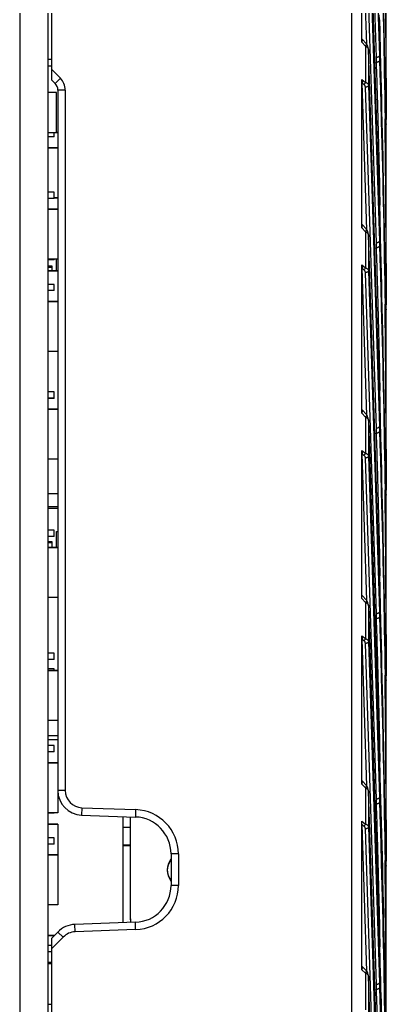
# Model space of a CAD drawing. Header units: millimetres. Extents: x 1409 to 26878, y 589 to 5187.
# Drawn here: x 2409.4 to 2439.2, y 1310.5 to 1390.7 of the extents above; entities that cross this region are included whole.
import ezdxf

# ---------------------------------------------------------------- set-up
doc = ezdxf.new("R2010")
doc.units = ezdxf.units.MM

msp = doc.modelspace()

# ---------------------------------------------------------------- linework, layer by layer
at = {"color": 7, "linetype": 'Continuous'}
for p, q in [((2409.4453, 1564.7998), (2409.4453, 1227.2998)), ((2411.7453, 1227.2998), (2411.7453, 1564.7998)), ((2439.2453, 1232.2555), (2439.2453, 1559.8441)), ((2436.4453, 1262.7555), (2436.4453, 1529.3441)), ((2437.5263, 1415.3103), (2438.4098, 1387.5756)), ((2437.7998, 1415.4703), (2438.6833, 1387.7355)), ((2438.6707, 1375.9646), (2437.7998, 1403.3032)), ((2438.6709, 1375.9742), (2437.8, 1403.3128)), ((2437.2703, 1388.8152), (2437.2703, 1400.8622)), ((2437.6548, 1388.6587), (2437.2746, 1400.5966)), ((2437.5263, 1400.2349), (2438.4098, 1372.5002)), ((2437.7998, 1400.3949), (2438.6833, 1372.6602)), ((2439.2453, 1385.8988), (2439.1804, 1397.5103)), ((2412.0453, 1385.7498), (2412.0453, 1395.4582)), ((2438.683, 1390.6534), (2438.6707, 1391.04)), ((2438.6835, 1390.6534), (2438.6709, 1391.0496)), ((2438.6833, 1390.6439), (2438.683, 1390.6534)), ((2438.6833, 1390.6439), (2438.6835, 1390.6534)), ((2438.6833, 1390.6439), (2438.6833, 1387.7355)), ((2437.5594, 1388.495), (2437.2703, 1388.8152)), ((2437.6267, 1388.6961), (2437.2814, 1389.0784)), ((2437.5594, 1388.495), (2437.5594, 1385.558)), ((2437.7998, 1388.2278), (2437.8, 1388.2374)), ((2438.6707, 1360.8892), (2437.7998, 1388.2278)), ((2437.7998, 1388.2278), (2437.7998, 1385.3195)), ((2438.6709, 1360.8988), (2437.8, 1388.2374)), ((2412.0453, 1387.4138), (2411.7453, 1387.4138)), ((2438.3147, 1387.1563), (2438.4222, 1387.1823)), ((2438.4098, 1387.5756), (2438.4222, 1387.1823)), ((2438.6833, 1387.7355), (2438.6957, 1387.3423)), ((2412.0453, 1386.8804), (2411.7453, 1386.8804)), ((2412.0453, 1386.5983), (2412.7499, 1385.8937)), ((2412.0453, 1385.7498), (2412.3257, 1385.4695)), ((2412.7499, 1385.8937), (2412.3257, 1385.4695)), ((2437.2703, 1385.7868), (2437.5594, 1385.558)), ((2437.2703, 1373.7398), (2437.2703, 1385.7868)), ((2437.2746, 1385.5212), (2437.4302, 1385.398)), ((2437.6548, 1373.5834), (2437.2746, 1385.5212)), ((2439.1374, 1385.8974), (2439.1364, 1385.9659)), ((2439.178, 1382.5937), (2439.1364, 1385.9659)), ((2439.1786, 1382.5937), (2439.1374, 1385.8974)), ((2439.2387, 1385.8988), (2439.2453, 1382.5946)), ((2439.2404, 1385.8988), (2439.2415, 1385.503)), ((2439.2415, 1385.503), (2439.2453, 1382.5946)), ((2439.2453, 1385.503), (2439.2453, 1385.8987)), ((2412.4453, 1384.7467), (2411.7453, 1384.7467)), ((2412.4453, 1381.4447), (2412.4453, 1384.7467)), ((2412.5453, 1384.9392), (2412.5453, 1326.1778)), ((2413.1453, 1384.9392), (2412.5453, 1384.9392)), ((2413.1453, 1384.9392), (2413.1453, 1327.9812)), ((2437.5263, 1385.1595), (2438.4098, 1357.4248)), ((2437.7998, 1385.3195), (2438.6833, 1357.5848)), ((2439.2453, 1370.8234), (2439.1804, 1382.4349)), ((2412.5453, 1381.4918), (2412.4453, 1381.4918)), ((2412.4453, 1381.4447), (2411.7453, 1381.4447)), ((2412.2453, 1381.1401), (2411.7453, 1381.1401)), ((2412.2453, 1381.1401), (2412.2453, 1381.4447)), ((2412.5453, 1381.4664), (2412.4453, 1381.4664)), ((2412.5453, 1380.2418), (2411.7453, 1380.2418)), ((2412.5453, 1380.2164), (2411.7453, 1380.2164)), ((2412.2453, 1376.6389), (2411.7453, 1376.6389)), ((2412.2453, 1376.1309), (2411.7453, 1376.1309)), ((2412.2453, 1376.1309), (2412.2453, 1376.6389)), ((2412.5453, 1376.1778), (2412.2453, 1376.1778)), ((2412.5453, 1376.1562), (2412.2453, 1376.1562)), ((2438.6707, 1375.9646), (2438.6709, 1375.9742)), ((2438.683, 1375.578), (2438.6707, 1375.9646)), ((2438.6835, 1375.5781), (2438.6709, 1375.9742)), ((2438.7184, 1375.9753), (2438.7268, 1375.5789)), ((2412.5453, 1375.2418), (2411.7453, 1375.2418)), ((2412.5453, 1375.2164), (2411.7453, 1375.2164)), ((2438.6833, 1375.5685), (2438.683, 1375.578)), ((2438.6833, 1375.5685), (2438.683, 1375.578)), ((2438.6833, 1375.5685), (2438.6835, 1375.5781)), ((2438.6833, 1375.5685), (2438.6833, 1372.6602)), ((2437.5594, 1373.4196), (2437.2703, 1373.7398)), ((2437.6267, 1373.6207), (2437.2814, 1374.003)), ((2437.5594, 1373.4196), (2437.5594, 1370.4826)), ((2437.7998, 1373.1525), (2437.8, 1373.162)), ((2438.6707, 1345.8139), (2437.7998, 1373.1525)), ((2437.7998, 1373.1525), (2437.7998, 1370.2441)), ((2438.6709, 1345.8234), (2437.8, 1373.162)), ((2438.3147, 1372.0809), (2438.4222, 1372.107)), ((2438.4098, 1372.5002), (2438.4222, 1372.107)), ((2438.6833, 1372.6602), (2438.6957, 1372.2669)), ((2412.5453, 1371.1778), (2411.7453, 1371.1778)), ((2412.2453, 1371.1309), (2411.7453, 1371.1309)), ((2412.2453, 1371.1309), (2412.2453, 1371.1778)), ((2412.4453, 1370.2418), (2412.4453, 1371.1778)), ((2411.7453, 1370.6386), (2412.0453, 1370.6386)), ((2411.7453, 1370.5386), (2412.0453, 1370.5386)), ((2412.0453, 1370.6386), (2412.0453, 1370.2418)), ((2437.2703, 1370.7114), (2437.5594, 1370.4826)), ((2437.2703, 1358.6644), (2437.2703, 1370.7114)), ((2437.2746, 1370.4458), (2437.4302, 1370.3226)), ((2437.6547, 1358.5105), (2437.2746, 1370.4458)), ((2439.1374, 1370.822), (2439.1364, 1370.8905)), ((2439.178, 1367.5183), (2439.1364, 1370.8905)), ((2439.1786, 1367.5183), (2439.1374, 1370.822)), ((2439.2387, 1370.8234), (2439.2453, 1367.5192)), ((2439.2404, 1370.8234), (2439.2415, 1370.4276)), ((2439.2415, 1370.4276), (2439.2453, 1367.5192)), ((2439.2453, 1370.4276), (2439.2453, 1370.8233)), ((2412.5453, 1370.2418), (2411.7453, 1370.2418)), ((2412.5453, 1370.2164), (2411.7453, 1370.2164)), ((2437.5263, 1370.0841), (2438.4098, 1342.3494)), ((2437.7998, 1370.2441), (2438.6833, 1342.5094)), ((2412.2453, 1369.1389), (2411.7453, 1369.1389)), ((2412.2453, 1368.6309), (2412.2453, 1369.1389)), ((2412.2453, 1368.6309), (2411.7453, 1368.6309)), ((2412.5453, 1367.7418), (2411.7453, 1367.7418)), ((2412.5453, 1367.7164), (2411.7453, 1367.7164)), ((2439.2453, 1355.748), (2439.1804, 1367.3595)), ((2412.5453, 1363.6778), (2411.7453, 1363.6778)), ((2438.6707, 1360.8892), (2438.6709, 1360.8988)), ((2438.683, 1360.5026), (2438.6707, 1360.8892)), ((2438.6835, 1360.5027), (2438.6709, 1360.8988)), ((2438.7184, 1360.8999), (2438.7268, 1360.5035)), ((2412.2453, 1360.3889), (2411.7453, 1360.3889)), ((2412.2453, 1359.8809), (2411.7453, 1359.8809)), ((2412.2453, 1359.8549), (2411.7453, 1359.8549)), ((2412.2453, 1359.8809), (2412.2453, 1360.3889)), ((2412.2453, 1359.8549), (2412.2453, 1359.8807)), ((2438.6833, 1360.4931), (2438.683, 1360.5026)), ((2438.6833, 1360.4931), (2438.683, 1360.5026)), ((2438.6833, 1360.4931), (2438.6835, 1360.5027)), ((2438.6833, 1360.4931), (2438.6833, 1357.5848)), ((2412.5453, 1358.9918), (2411.7453, 1358.9918)), ((2412.5453, 1358.9664), (2411.7453, 1358.9664)), ((2437.2703, 1358.6644), (2437.5594, 1358.3442)), ((2437.2814, 1358.9276), (2437.6267, 1358.5453)), ((2437.5594, 1358.3442), (2437.5594, 1355.4072)), ((2437.8, 1358.0866), (2437.7998, 1358.0771)), ((2437.7998, 1358.0771), (2438.6707, 1330.7385)), ((2437.7998, 1358.0771), (2437.7998, 1355.1687)), ((2437.8, 1358.0866), (2438.6709, 1330.748)), ((2438.6833, 1357.5848), (2438.6957, 1357.1915)), ((2438.3147, 1357.0055), (2438.4222, 1357.0316)), ((2438.4098, 1357.4248), (2438.4222, 1357.0316)), ((2437.2703, 1355.636), (2437.5594, 1355.4072)), ((2437.2703, 1343.589), (2437.2703, 1355.636)), ((2437.2746, 1355.3704), (2437.4302, 1355.2472)), ((2437.6547, 1343.4351), (2437.2746, 1355.3704)), ((2437.7998, 1355.1687), (2438.6833, 1327.434)), ((2439.1374, 1355.7467), (2439.1364, 1355.8151)), ((2439.178, 1352.443), (2439.1364, 1355.8151)), ((2439.1786, 1352.443), (2439.1374, 1355.7467)), ((2439.2387, 1355.748), (2439.2453, 1352.4438)), ((2439.2404, 1355.748), (2439.2415, 1355.3522)), ((2439.2415, 1355.3522), (2439.2453, 1352.4438)), ((2439.2453, 1355.3522), (2439.2453, 1355.7479)), ((2412.5453, 1354.9278), (2411.7453, 1354.9278)), ((2437.5263, 1355.0087), (2438.4098, 1327.274)), ((2412.5453, 1352.1176), (2411.7453, 1352.1176)), ((2439.2453, 1340.6726), (2439.1804, 1352.2841)), ((2412.5453, 1351.0376), (2411.7453, 1351.0376)), ((2411.7453, 1350.9376), (2412.5453, 1350.9376)), ((2412.2453, 1349.1389), (2411.7453, 1349.1389)), ((2412.2453, 1348.6309), (2411.7453, 1348.6309)), ((2412.2453, 1348.6309), (2412.2453, 1349.1389)), ((2412.4453, 1349.0376), (2412.5453, 1349.0376)), ((2412.4453, 1347.7418), (2412.4453, 1349.0376)), ((2411.7453, 1348.2376), (2412.0453, 1348.2376)), ((2411.7453, 1348.1376), (2412.0453, 1348.1376)), ((2412.0453, 1348.2376), (2412.0453, 1347.7418)), ((2412.5453, 1347.7418), (2411.7453, 1347.7418)), ((2412.5453, 1347.7164), (2411.7453, 1347.7164)), ((2438.6707, 1345.8139), (2438.6709, 1345.8234)), ((2438.683, 1345.4273), (2438.6707, 1345.8139)), ((2438.6835, 1345.4273), (2438.6709, 1345.8234)), ((2438.6833, 1345.4177), (2438.683, 1345.4273)), ((2438.6833, 1345.4177), (2438.683, 1345.4273)), ((2438.6833, 1345.4177), (2438.6835, 1345.4273)), ((2438.7184, 1345.8245), (2438.7268, 1345.4281)), ((2438.6833, 1345.4177), (2438.6833, 1342.5094)), ((2437.2814, 1343.8523), (2437.6267, 1343.4699)), ((2412.5453, 1343.6778), (2411.7453, 1343.6778)), ((2437.2703, 1343.589), (2437.5594, 1343.2689)), ((2437.5594, 1343.2689), (2437.5594, 1340.3318)), ((2437.8, 1343.0112), (2437.7998, 1343.0017)), ((2437.7998, 1343.0017), (2438.6707, 1315.6631)), ((2437.7998, 1343.0017), (2437.7998, 1340.0933)), ((2437.8, 1343.0112), (2438.6709, 1315.6726)), ((2438.4098, 1342.3494), (2438.4222, 1341.9562)), ((2438.6833, 1342.5094), (2438.6957, 1342.1162)), ((2438.3147, 1341.9301), (2438.4222, 1341.9562)), ((2439.1374, 1340.6713), (2439.1364, 1340.7397)), ((2439.178, 1337.3676), (2439.1364, 1340.7397)), ((2439.1786, 1337.3676), (2439.1374, 1340.6713)), ((2439.2387, 1340.6726), (2439.2453, 1337.3684)), ((2439.2404, 1340.6726), (2439.2415, 1340.2768)), ((2439.2453, 1340.2768), (2439.2453, 1340.6725)), ((2437.2703, 1340.5606), (2437.5594, 1340.3318)), ((2437.2703, 1328.5136), (2437.2703, 1340.5606)), ((2437.2746, 1340.295), (2437.4302, 1340.1718)), ((2437.6548, 1328.3572), (2437.2746, 1340.295)), ((2437.5263, 1339.9333), (2438.4098, 1312.1986)), ((2437.7998, 1340.0933), (2438.6833, 1312.3586)), ((2439.2415, 1340.2768), (2439.2453, 1337.3684)), ((2412.2453, 1339.1389), (2411.7453, 1339.1389)), ((2412.2453, 1338.6309), (2412.2453, 1339.1389)), ((2412.2453, 1338.6309), (2411.7453, 1338.6309)), ((2412.2453, 1337.8889), (2411.7453, 1337.8889)), ((2412.5453, 1337.7418), (2411.7453, 1337.7418)), ((2412.5453, 1337.7164), (2411.7453, 1337.7164)), ((2412.2453, 1337.7418), (2412.2453, 1337.8889)), ((2439.2453, 1325.5972), (2439.1804, 1337.2087)), ((2412.5453, 1333.6778), (2411.7453, 1333.6778)), ((2412.5453, 1332.4278), (2411.7453, 1332.4278)), ((2412.5453, 1332.1176), (2411.7453, 1332.1176)), ((2412.2453, 1331.6389), (2411.7453, 1331.6389)), ((2412.2453, 1331.1309), (2411.7453, 1331.1309)), ((2412.2453, 1331.1309), (2412.2453, 1331.6389)), ((2412.5453, 1330.2418), (2411.7453, 1330.2418)), ((2412.5453, 1330.2164), (2411.7453, 1330.2164)), ((2438.6709, 1330.748), (2438.6707, 1330.7385)), ((2438.6707, 1330.7385), (2438.683, 1330.3519)), ((2438.6835, 1330.3519), (2438.6709, 1330.748)), ((2438.683, 1330.3519), (2438.6833, 1330.3423)), ((2438.683, 1330.3519), (2438.6833, 1330.3423)), ((2438.6835, 1330.3519), (2438.6833, 1330.3423)), ((2438.6833, 1330.3423), (2438.6833, 1327.434)), ((2438.7184, 1330.7491), (2438.7268, 1330.3527)), ((2437.6267, 1328.3945), (2437.2814, 1328.7769)), ((2413.1453, 1327.9812), (2412.5453, 1327.9812)), ((2437.5594, 1328.1935), (2437.2703, 1328.5136)), ((2437.5594, 1328.1935), (2437.5594, 1325.2564)), ((2437.7998, 1327.9263), (2437.8, 1327.9358)), ((2438.6707, 1300.5877), (2437.7998, 1327.9263)), ((2437.7998, 1327.9263), (2437.7998, 1325.0179)), ((2438.6709, 1300.5972), (2437.8, 1327.9359)), ((2438.4098, 1327.274), (2438.4222, 1326.8808)), ((2438.6833, 1327.434), (2438.6957, 1327.0408)), ((2414.4965, 1326.582), (2414.4755, 1325.9824)), ((2414.4965, 1326.582), (2418.871, 1326.4293)), ((2418.871, 1326.4293), (2418.85, 1325.8296)), ((2438.3147, 1326.8547), (2438.4222, 1326.8808)), ((2412.5453, 1326.1778), (2411.7453, 1326.1778)), ((2412.2453, 1326.1309), (2411.7453, 1326.1309)), ((2412.2453, 1326.1309), (2412.2453, 1326.1778)), ((2414.4755, 1325.9824), (2418.85, 1325.8296)), ((2417.8453, 1317.2349), (2417.8453, 1325.8647)), ((2418.4453, 1317.4818), (2418.4453, 1325.8438)), ((2437.2703, 1325.4853), (2437.5594, 1325.2564)), ((2437.2703, 1313.411), (2437.2703, 1325.4853)), ((2439.1374, 1325.5959), (2439.1364, 1325.6644)), ((2439.178, 1322.2922), (2439.1364, 1325.6644)), ((2439.1786, 1322.2922), (2439.1374, 1325.5959)), ((2439.2387, 1325.5972), (2439.2453, 1322.293)), ((2439.2404, 1325.5972), (2439.2415, 1325.2014)), ((2439.2453, 1325.2015), (2439.2453, 1325.5971)), ((2412.5453, 1325.2418), (2411.7453, 1325.2418)), ((2412.5453, 1325.2164), (2411.7453, 1325.2164)), ((2412.5453, 1325.2418), (2412.5453, 1318.6778)), ((2418.4453, 1324.9818), (2417.8453, 1324.9818)), ((2437.2746, 1325.2196), (2437.4302, 1325.0964)), ((2437.654, 1313.3066), (2437.2746, 1325.2196)), ((2437.5263, 1324.8579), (2438.4098, 1297.1232)), ((2437.7998, 1325.0179), (2438.6833, 1297.2832)), ((2439.2415, 1325.2014), (2439.2453, 1322.293)), ((2412.2453, 1324.1389), (2411.7453, 1324.1389)), ((2412.2453, 1323.6309), (2412.2453, 1324.1389)), ((2412.2453, 1323.6309), (2411.7453, 1323.6309)), ((2418.4453, 1323.5498), (2417.8453, 1323.5498)), ((2418.4453, 1323.4818), (2417.8453, 1323.4818)), ((2412.5453, 1322.7418), (2411.7453, 1322.7418)), ((2412.5453, 1322.7164), (2411.7453, 1322.7164)), ((2422.3453, 1322.8315), (2421.7453, 1322.8315)), ((2421.7453, 1322.8315), (2421.7453, 1320.2682)), ((2422.3453, 1322.8315), (2422.3453, 1320.2682)), ((2439.2453, 1310.5218), (2439.1804, 1322.1333)), ((2422.3453, 1320.2682), (2421.7453, 1320.2682)), ((2412.5453, 1318.6778), (2411.7453, 1318.6778)), ((2418.85, 1317.27), (2413.9274, 1317.0981)), ((2413.9484, 1316.4984), (2413.9274, 1317.0981)), ((2418.871, 1316.6703), (2413.9484, 1316.4984)), ((2418.871, 1316.6703), (2418.85, 1317.27)), ((2412.2453, 1316.1932), (2411.7453, 1316.1932)), ((2412.2522, 1316.1816), (2411.7453, 1316.1816)), ((2412.2268, 1316.1562), (2411.7453, 1316.1562)), ((2412.0453, 1315.9748), (2412.5453, 1316.4748)), ((2412.0453, 1315.1263), (2412.9758, 1316.0568)), ((2412.0453, 1307.3748), (2412.0453, 1315.9748)), ((2412.2453, 1316.1816), (2412.2453, 1316.1932)), ((2412.5453, 1316.4748), (2412.9758, 1316.0568)), ((2412.0453, 1315.3889), (2411.7453, 1315.3889)), ((2438.6709, 1315.6726), (2438.6707, 1315.6631)), ((2438.6707, 1315.6631), (2438.683, 1315.2765)), ((2438.6835, 1315.2765), (2438.6709, 1315.6726)), ((2438.683, 1315.2765), (2438.6833, 1315.267)), ((2438.683, 1315.2765), (2438.6833, 1315.267)), ((2438.6835, 1315.2765), (2438.6833, 1315.267)), ((2438.6833, 1315.267), (2438.6876, 1315.1294)), ((2438.6833, 1315.267), (2438.6874, 1315.1294)), ((2438.6833, 1315.267), (2438.6833, 1312.3586)), ((2438.7184, 1315.6737), (2438.7268, 1315.2773)), ((2412.0453, 1314.8809), (2411.7453, 1314.8809)), ((2412.0453, 1313.9918), (2411.7453, 1313.9918)), ((2412.0453, 1313.9664), (2411.7453, 1313.9664)), ((2412.0453, 1313.8808), (2411.7453, 1313.8808)), ((2437.5594, 1313.1364), (2437.2703, 1313.411)), ((2437.6107, 1313.3538), (2437.2819, 1313.6662)), ((2437.5594, 1313.1364), (2437.5594, 1310.1585)), ((2437.7998, 1312.8835), (2437.8, 1312.893)), ((2438.6833, 1285.1487), (2437.7998, 1312.8835)), ((2437.7998, 1312.8835), (2437.7998, 1309.9056)), ((2438.6835, 1285.1583), (2437.8, 1312.893)), ((2438.3147, 1311.7793), (2438.4222, 1311.8054)), ((2438.4098, 1312.1986), (2438.4222, 1311.8054)), ((2438.6833, 1312.3586), (2438.6957, 1311.9654)), ((2412.0453, 1310.5788), (2411.7453, 1310.5788))]:
    msp.add_line(p, q, dxfattribs=at)
for points in [[(2439.1804, 1382.4349), (2438.9923, 1394.1237), (2438.6835, 1405.7288)], [(2439.1804, 1367.3595), (2438.9923, 1379.0483), (2438.6835, 1390.6534)], [(2437.8, 1388.2374), (2437.7977, 1388.2781), (2437.7778, 1388.4007), (2437.7413, 1388.5123), (2437.6895, 1388.6128), (2437.6267, 1388.6961)], [(2439.1804, 1352.2841), (2438.9923, 1363.9729), (2438.6835, 1375.5781)], [(2437.8, 1373.162), (2437.7977, 1373.2027), (2437.7778, 1373.3253), (2437.7413, 1373.4369), (2437.6895, 1373.5374), (2437.6267, 1373.6207)], [(2439.1804, 1337.2087), (2438.9923, 1348.8975), (2438.6835, 1360.5027)], [(2437.8, 1358.0866), (2437.7985, 1358.1166), (2437.7838, 1358.2232), (2437.7566, 1358.3215), (2437.7179, 1358.412), (2437.6677, 1358.4944), (2437.6267, 1358.5453)], [(2439.1804, 1322.1333), (2438.9923, 1333.8221), (2438.6835, 1345.4273)], [(2437.8, 1343.0112), (2437.7985, 1343.0412), (2437.7838, 1343.1478), (2437.7566, 1343.2461), (2437.7179, 1343.3366), (2437.6677, 1343.419), (2437.6267, 1343.4699)], [(2439.1803, 1307.0649), (2438.9921, 1318.7536), (2438.6835, 1330.3519)], [(2437.8, 1327.9359), (2437.7977, 1327.9766), (2437.7778, 1328.0991), (2437.7413, 1328.2107), (2437.6895, 1328.3112), (2437.6267, 1328.3945)], [(2439.1755, 1292.427), (2438.9874, 1303.8969), (2438.6835, 1315.2765)], [(2437.8, 1312.893), (2437.7987, 1312.9202), (2437.7838, 1313.0288), (2437.7551, 1313.1287), (2437.7134, 1313.2198), (2437.6588, 1313.3014), (2437.6106, 1313.3539)]]:
    msp.add_lwpolyline(points, dxfattribs=at)
for centre, radius, start, end in [((1330.6927, 1382.5949), 1108.5526, 0.170759, 0.5503144), ((1330.6332, 1385.5031), 1108.6122, 0.0204456, 0.3999876), ((1330.3867, 1367.369), 1108.5848, 0.9322089, 1.2035569), ((2411.7953, 1384.9392), 1.35, 0, 45), ((2411.7953, 1384.9392), 0.75, 0, 45), ((1330.9189, 1367.5217), 1108.3265, 0.550317, 0.7791604), ((1330.7932, 1370.4288), 1108.4522, 0.3999887, 0.6288184), ((1330.6927, 1367.5195), 1108.5526, 0.170759, 0.5503144), ((1330.6332, 1370.4277), 1108.6122, 0.0204456, 0.3999876), ((1330.3867, 1352.2936), 1108.5848, 0.9322089, 1.2035569), ((1330.9189, 1352.4463), 1108.3265, 0.550317, 0.7791604), ((1330.7932, 1355.3534), 1108.4522, 0.3999887, 0.6288184), ((1330.6927, 1352.4442), 1108.5526, 0.170759, 0.5503144), ((1330.6332, 1355.3523), 1108.6122, 0.0204456, 0.3999876), ((1330.3867, 1337.2183), 1108.5848, 0.9322089, 1.2035569), ((2437.5996, 1358.0611), 0.2008, 4.546747, 7.154097), ((1330.9189, 1337.3709), 1108.3265, 0.550317, 0.7791604), ((1330.7932, 1340.278), 1108.4522, 0.3999887, 0.6288184), ((1330.6927, 1337.3688), 1108.5526, 0.170759, 0.5503144), ((1330.6332, 1340.2769), 1108.6122, 0.0204456, 0.3999876), ((1330.3867, 1322.1429), 1108.5848, 0.9322089, 1.2035569), ((2437.5996, 1342.9858), 0.2008, 4.546747, 7.154097), ((1330.9189, 1322.2955), 1108.3265, 0.550317, 0.7791604), ((1330.7932, 1325.2026), 1108.4522, 0.3999887, 0.6288184), ((1330.6927, 1322.2934), 1108.5526, 0.170759, 0.5503144), ((1330.6332, 1325.2015), 1108.6122, 0.0204456, 0.3999876), ((1330.3867, 1307.0675), 1108.5847, 0.9322898, 1.2035569), ((2414.5453, 1327.9812), 2, 180, 268), ((2414.5453, 1327.9812), 1.4, 180, 268), ((2418.7453, 1322.8315), 3.6, 0, 88), ((2418.7453, 1322.8315), 3, 0, 88), ((2422.8453, 1321.5498), 1.4, 142.119173, 217.815501), ((2422.8453, 1321.4818), 1.4, 142.119173, 217.815501), ((1330.9189, 1307.2201), 1108.3265, 0.550317, 0.7791604), ((1330.7932, 1310.1272), 1108.4522, 0.3999887, 0.6288184), ((2418.7453, 1320.2682), 3, 272, 0), ((2418.7453, 1320.2682), 3.6, 272, 0), ((2420.4453, 1317.5498), 2, 180, 188.546191), ((2420.4453, 1317.4818), 2, 180, 186.589426), ((1330.6927, 1307.218), 1108.5526, 0.170759, 0.5503144), ((1330.6332, 1310.1261), 1108.6122, 0.0204456, 0.3999876), ((2413.9972, 1315.0993), 2, 92, 136.547405), ((2413.9972, 1315.0993), 1.4, 92, 136.849527), ((1330.3886, 1291.9921), 1108.5828, 0.9348251, 1.203557)]:
    msp.add_arc(centre, radius, start, end, dxfattribs=at)
for centre, major_axis, ratio, start_param, end_param in [((2437.2884, 1388.6231), (-0.0076, 0.4557), 0.03597, -0.0411797, 1.1351157), ((2437.2884, 1385.6495), (-0.0064, 0.3875), 0.0436247, 1.207842, 1.9076552), ((2437.2884, 1373.5477), (-0.0076, 0.4557), 0.03597, -0.0411797, 1.1351157), ((2437.2884, 1370.5741), (-0.0064, 0.3875), 0.0436247, 1.207842, 1.9076552), ((2437.2884, 1358.4723), (-0.0076, 0.4557), 0.03597, -0.0411796, 1.1351157), ((2437.2884, 1355.4987), (-0.0064, 0.3875), 0.0436247, 1.207842, 1.9076552), ((2437.2884, 1340.4233), (-0.0064, 0.3875), 0.0436247, 1.207842, 1.9076552), ((2437.2884, 1328.3215), (-0.0076, 0.4557), 0.03597, -0.0411797, 1.1351157), ((2437.2884, 1313.2462), (-0.0071, 0.4203), 0.039567, -0.038869, 1.1671963)]:
    msp.add_ellipse(centre, major_axis=major_axis, ratio=ratio, start_param=start_param, end_param=end_param, dxfattribs=at)
for points, knots in [([(2439.1364, 1385.9659), (2439.1134, 1387.6122), (2439.0064, 1394.1976), (2438.8406, 1400.782), (2438.6833, 1405.7193)], [0, 0, 0, 0, 0.2499909, 1, 1, 1, 1]), ([(2438.6957, 1402.4177), (2438.7478, 1400.766), (2438.9412, 1394.1589), (2439.0754, 1387.5501), (2439.1429, 1382.5932)], [0, 0, 0, 0, 0.250013, 1, 1, 1, 1]), ([(2439.1364, 1370.8905), (2439.1134, 1372.5369), (2439.0064, 1379.1222), (2438.8406, 1385.7067), (2438.6833, 1390.6439)], [0, 0, 0, 0, 0.2499909, 1, 1, 1, 1]), ([(2437.5594, 1388.495), (2437.5678, 1388.5054), (2437.5834, 1388.5259), (2437.6037, 1388.5569), (2437.6198, 1388.5866), (2437.6314, 1388.6144), (2437.6381, 1388.6397), (2437.64, 1388.6621), (2437.6371, 1388.6786), (2437.6319, 1388.6894), (2437.6285, 1388.694), (2437.6267, 1388.6961)], [0, 0, 0, 0, 0.1777814, 0.3432742, 0.4937005, 0.6272591, 0.7429629, 0.8412732, 0.9248814, 0.9630303, 1, 1, 1, 1]), ([(2437.7277, 1388.3792), (2437.7173, 1388.3905), (2437.6942, 1388.4127), (2437.6548, 1388.4431), (2437.6095, 1388.4711), (2437.5766, 1388.4873), (2437.5594, 1388.495)], [0, 0, 0, 0, 0.2247868, 0.4660978, 0.7245417, 1, 1, 1, 1]), ([(2437.7885, 1388.2808), (2437.7824, 1388.2983), (2437.7653, 1388.3334), (2437.7414, 1388.3642), (2437.7277, 1388.3792)], [0, 0, 0, 0, 0.4774108, 1, 1, 1, 1]), ([(2437.7998, 1388.2278), (2437.7995, 1388.2323), (2437.7974, 1388.2502), (2437.793, 1388.2679), (2437.7885, 1388.2808)], [0, 0, 0, 0, 0.245957, 1, 1, 1, 1]), ([(2438.6833, 1387.7355), (2438.6825, 1387.7257), (2438.6772, 1387.7051), (2438.6598, 1387.6767), (2438.6337, 1387.6506), (2438.5997, 1387.6274), (2438.559, 1387.6077), (2438.5128, 1387.592), (2438.4625, 1387.5809), (2438.4276, 1387.5768), (2438.4098, 1387.5756)], [0, 0, 0, 0, 0.0877209, 0.1835543, 0.2911708, 0.4119503, 0.5454179, 0.68978, 0.84241, 1, 1, 1, 1]), ([(2438.6957, 1387.3423), (2438.695, 1387.3324), (2438.6897, 1387.3119), (2438.6723, 1387.2835), (2438.6462, 1387.2574), (2438.6122, 1387.2342), (2438.5715, 1387.2145), (2438.5253, 1387.1988), (2438.475, 1387.1877), (2438.44, 1387.1836), (2438.4222, 1387.1823)], [0, 0, 0, 0, 0.0877156, 0.1835319, 0.2911303, 0.4118983, 0.5453641, 0.6897352, 0.8423839, 1, 1, 1, 1]), ([(2438.4222, 1387.1823), (2438.4517, 1386.2485), (2438.5646, 1382.5132), (2438.6586, 1378.7774), (2438.7184, 1375.9753)], [0, 0, 0, 0, 0.2500079, 1, 1, 1, 1]), ([(2438.6957, 1387.3423), (2438.7478, 1385.6906), (2438.9412, 1379.0835), (2439.0754, 1372.4747), (2439.1429, 1367.5179)], [0, 0, 0, 0, 0.250013, 1, 1, 1, 1]), ([(2437.5594, 1385.558), (2437.5508, 1385.5432), (2437.5323, 1385.5141), (2437.5012, 1385.4725), (2437.4672, 1385.4334), (2437.4427, 1385.4093), (2437.4302, 1385.398)], [0, 0, 0, 0, 0.2480178, 0.501621, 0.7544025, 1, 1, 1, 1]), ([(2437.5594, 1385.558), (2437.5775, 1385.5522), (2437.6119, 1385.5394), (2437.6593, 1385.5155), (2437.7001, 1385.4882), (2437.7341, 1385.4581), (2437.7612, 1385.4257), (2437.7814, 1385.3915), (2437.7946, 1385.356), (2437.7989, 1385.3316), (2437.7998, 1385.3195)], [0, 0, 0, 0, 0.1589041, 0.3063413, 0.4424716, 0.5681485, 0.6847413, 0.7940911, 0.8983563, 1, 1, 1, 1]), ([(2437.4302, 1385.398), (2437.4479, 1385.3839), (2437.4701, 1385.3575), (2437.4914, 1385.3183), (2437.508, 1385.2777), (2437.5214, 1385.2247), (2437.5257, 1385.1812), (2437.5263, 1385.1595)], [0, 0, 0, 0, 0.2566949, 0.3820893, 0.5063854, 0.7532511, 1, 1, 1, 1]), ([(2437.7998, 1385.3195), (2437.7991, 1385.3096), (2437.7938, 1385.2891), (2437.7764, 1385.2607), (2437.7502, 1385.2346), (2437.7163, 1385.2114), (2437.6756, 1385.1916), (2437.6293, 1385.176), (2437.579, 1385.1649), (2437.5441, 1385.1607), (2437.5263, 1385.1595)], [0, 0, 0, 0, 0.0877209, 0.1835543, 0.2911708, 0.4119503, 0.5454179, 0.68978, 0.84241, 1, 1, 1, 1]), ([(2439.2453, 1382.5946), (2439.2453, 1382.5855), (2439.2423, 1382.5666), (2439.2291, 1382.5399), (2439.2079, 1382.5151), (2439.1901, 1382.5009), (2439.1802, 1382.4942)], [0, 0, 0, 0, 0.2194514, 0.4531733, 0.7114968, 1, 1, 1, 1]), ([(2439.2453, 1382.1989), (2439.2453, 1382.19), (2439.2424, 1382.1715), (2439.2298, 1382.1453), (2439.2095, 1382.1209), (2439.1923, 1382.107), (2439.1827, 1382.1003)], [0, 0, 0, 0, 0.2203516, 0.4544934, 0.7124999, 1, 1, 1, 1]), ([(2439.1364, 1355.8151), (2439.1134, 1357.4615), (2439.0064, 1364.0468), (2438.8406, 1370.6313), (2438.6833, 1375.5685)], [0, 0, 0, 0, 0.2499909, 1, 1, 1, 1]), ([(2437.5594, 1373.4196), (2437.5678, 1373.43), (2437.5834, 1373.4505), (2437.6037, 1373.4815), (2437.6198, 1373.5112), (2437.6314, 1373.539), (2437.6381, 1373.5643), (2437.64, 1373.5867), (2437.6371, 1373.6032), (2437.6319, 1373.6141), (2437.6285, 1373.6186), (2437.6267, 1373.6207)], [0, 0, 0, 0, 0.1777814, 0.3432742, 0.4937005, 0.6272591, 0.7429629, 0.8412732, 0.9248814, 0.9630303, 1, 1, 1, 1]), ([(2437.7277, 1373.3038), (2437.7173, 1373.3151), (2437.6942, 1373.3374), (2437.6548, 1373.3677), (2437.6095, 1373.3957), (2437.5766, 1373.4119), (2437.5594, 1373.4196)], [0, 0, 0, 0, 0.2247868, 0.4660978, 0.7245417, 1, 1, 1, 1]), ([(2437.7885, 1373.2054), (2437.7824, 1373.2229), (2437.7653, 1373.258), (2437.7414, 1373.2888), (2437.7277, 1373.3038)], [0, 0, 0, 0, 0.4774108, 1, 1, 1, 1]), ([(2437.7998, 1373.1525), (2437.7995, 1373.1569), (2437.7974, 1373.1748), (2437.793, 1373.1925), (2437.7885, 1373.2054)], [0, 0, 0, 0, 0.245957, 1, 1, 1, 1]), ([(2438.6833, 1372.6602), (2438.6825, 1372.6503), (2438.6772, 1372.6297), (2438.6598, 1372.6014), (2438.6337, 1372.5753), (2438.5997, 1372.552), (2438.559, 1372.5323), (2438.5128, 1372.5167), (2438.4625, 1372.5055), (2438.4276, 1372.5014), (2438.4098, 1372.5002)], [0, 0, 0, 0, 0.0877209, 0.1835543, 0.2911708, 0.4119503, 0.5454179, 0.68978, 0.84241, 1, 1, 1, 1]), ([(2438.6957, 1372.2669), (2438.695, 1372.257), (2438.6897, 1372.2365), (2438.6723, 1372.2081), (2438.6462, 1372.182), (2438.6122, 1372.1588), (2438.5715, 1372.1391), (2438.5253, 1372.1234), (2438.475, 1372.1123), (2438.44, 1372.1082), (2438.4222, 1372.107)], [0, 0, 0, 0, 0.0877156, 0.1835319, 0.2911303, 0.4118983, 0.5453641, 0.6897352, 0.8423839, 1, 1, 1, 1]), ([(2438.4222, 1372.107), (2438.4517, 1371.1731), (2438.5646, 1367.4378), (2438.6586, 1363.702), (2438.7184, 1360.8999)], [0, 0, 0, 0, 0.2500079, 1, 1, 1, 1]), ([(2438.6957, 1372.2669), (2438.7478, 1370.6152), (2438.9412, 1364.0081), (2439.0754, 1357.3993), (2439.1429, 1352.4425)], [0, 0, 0, 0, 0.250013, 1, 1, 1, 1]), ([(2437.5594, 1370.4826), (2437.5508, 1370.4678), (2437.5323, 1370.4387), (2437.5012, 1370.3971), (2437.4672, 1370.358), (2437.4427, 1370.3339), (2437.4302, 1370.3226)], [0, 0, 0, 0, 0.2480178, 0.501621, 0.7544025, 1, 1, 1, 1]), ([(2437.4302, 1370.3226), (2437.4479, 1370.3086), (2437.4701, 1370.2821), (2437.4914, 1370.2429), (2437.508, 1370.2023), (2437.5214, 1370.1493), (2437.5257, 1370.1058), (2437.5263, 1370.0841)], [0, 0, 0, 0, 0.2566949, 0.3820893, 0.5063854, 0.7532511, 1, 1, 1, 1]), ([(2437.5594, 1370.4826), (2437.5775, 1370.4768), (2437.6119, 1370.464), (2437.6593, 1370.4401), (2437.7001, 1370.4128), (2437.7341, 1370.3827), (2437.7612, 1370.3503), (2437.7814, 1370.3162), (2437.7946, 1370.2806), (2437.7989, 1370.2562), (2437.7998, 1370.2441)], [0, 0, 0, 0, 0.1589041, 0.3063413, 0.4424716, 0.5681485, 0.6847413, 0.7940911, 0.8983563, 1, 1, 1, 1]), ([(2437.7998, 1370.2441), (2437.7991, 1370.2342), (2437.7938, 1370.2137), (2437.7764, 1370.1853), (2437.7502, 1370.1592), (2437.7163, 1370.136), (2437.6756, 1370.1163), (2437.6293, 1370.1006), (2437.579, 1370.0895), (2437.5441, 1370.0854), (2437.5263, 1370.0841)], [0, 0, 0, 0, 0.0877209, 0.1835543, 0.2911708, 0.4119503, 0.5454179, 0.68978, 0.84241, 1, 1, 1, 1]), ([(2439.2453, 1367.5192), (2439.2453, 1367.5101), (2439.2423, 1367.4912), (2439.2291, 1367.4645), (2439.2079, 1367.4397), (2439.1901, 1367.4255), (2439.1802, 1367.4189)], [0, 0, 0, 0, 0.2194514, 0.4531733, 0.7114968, 1, 1, 1, 1]), ([(2439.2453, 1367.1235), (2439.2453, 1367.1146), (2439.2424, 1367.0962), (2439.2298, 1367.07), (2439.2095, 1367.0456), (2439.1923, 1367.0316), (2439.1827, 1367.025)], [0, 0, 0, 0, 0.2203516, 0.4544934, 0.7124999, 1, 1, 1, 1]), ([(2439.1364, 1340.7397), (2439.1134, 1342.3861), (2439.0064, 1348.9715), (2438.8406, 1355.5559), (2438.6833, 1360.4931)], [0, 0, 0, 0, 0.2499909, 1, 1, 1, 1]), ([(2437.6267, 1358.5453), (2437.6285, 1358.5432), (2437.6319, 1358.5387), (2437.6371, 1358.5279), (2437.64, 1358.5113), (2437.6381, 1358.4889), (2437.6314, 1358.4636), (2437.6198, 1358.4358), (2437.6037, 1358.4061), (2437.5834, 1358.3751), (2437.5678, 1358.3546), (2437.5594, 1358.3442)], [0, 0, 0, 0, 0.0369698, 0.0751187, 0.1587269, 0.257037, 0.3727406, 0.5062991, 0.6567254, 0.8222183, 1, 1, 1, 1]), ([(2437.5594, 1358.3442), (2437.5761, 1358.3368), (2437.6081, 1358.321), (2437.6523, 1358.294), (2437.691, 1358.2647), (2437.7138, 1358.2432), (2437.7241, 1358.2323)], [0, 0, 0, 0, 0.2746289, 0.5328203, 0.7744324, 1, 1, 1, 1]), ([(2437.7241, 1358.2323), (2437.7346, 1358.2212), (2437.7535, 1358.1985), (2437.776, 1358.1619), (2437.7916, 1358.1245), (2437.7973, 1358.0988), (2437.7989, 1358.0862)], [0, 0, 0, 0, 0.2742863, 0.5299512, 0.7704032, 1, 1, 1, 1]), ([(2438.6833, 1357.5848), (2438.6825, 1357.5749), (2438.6772, 1357.5544), (2438.6598, 1357.526), (2438.6337, 1357.4999), (2438.5997, 1357.4767), (2438.559, 1357.4569), (2438.5128, 1357.4413), (2438.4625, 1357.4301), (2438.4276, 1357.426), (2438.4098, 1357.4248)], [0, 0, 0, 0, 0.0877209, 0.1835543, 0.2911708, 0.4119503, 0.5454179, 0.68978, 0.84241, 1, 1, 1, 1]), ([(2438.6957, 1357.1915), (2438.695, 1357.1817), (2438.6897, 1357.1611), (2438.6723, 1357.1327), (2438.6462, 1357.1066), (2438.6122, 1357.0834), (2438.5715, 1357.0637), (2438.5253, 1357.048), (2438.475, 1357.0369), (2438.44, 1357.0328), (2438.4222, 1357.0316)], [0, 0, 0, 0, 0.0877156, 0.1835319, 0.2911303, 0.4118983, 0.5453641, 0.6897352, 0.8423839, 1, 1, 1, 1]), ([(2438.4222, 1357.0316), (2438.4517, 1356.0977), (2438.5646, 1352.3624), (2438.6586, 1348.6266), (2438.7184, 1345.8245)], [0, 0, 0, 0, 0.2500079, 1, 1, 1, 1]), ([(2438.6957, 1357.1915), (2438.7478, 1355.5398), (2438.9412, 1348.9327), (2439.0754, 1342.3239), (2439.1429, 1337.3671)], [0, 0, 0, 0, 0.250013, 1, 1, 1, 1]), ([(2437.5594, 1355.4072), (2437.5508, 1355.3924), (2437.5323, 1355.3633), (2437.5012, 1355.3217), (2437.4672, 1355.2826), (2437.4427, 1355.2585), (2437.4302, 1355.2472)], [0, 0, 0, 0, 0.2480178, 0.501621, 0.7544025, 1, 1, 1, 1]), ([(2437.4302, 1355.2472), (2437.4479, 1355.2332), (2437.4701, 1355.2067), (2437.4914, 1355.1675), (2437.508, 1355.1269), (2437.5214, 1355.0739), (2437.5257, 1355.0305), (2437.5263, 1355.0087)], [0, 0, 0, 0, 0.2566949, 0.3820893, 0.5063854, 0.7532511, 1, 1, 1, 1]), ([(2437.7998, 1355.1687), (2437.7991, 1355.1588), (2437.7938, 1355.1383), (2437.7764, 1355.1099), (2437.7502, 1355.0838), (2437.7163, 1355.0606), (2437.6756, 1355.0409), (2437.6293, 1355.0252), (2437.579, 1355.0141), (2437.5441, 1355.01), (2437.5263, 1355.0087)], [0, 0, 0, 0, 0.0877209, 0.1835543, 0.2911708, 0.4119503, 0.5454179, 0.68978, 0.84241, 1, 1, 1, 1]), ([(2437.5594, 1355.4072), (2437.5775, 1355.4014), (2437.6119, 1355.3886), (2437.6593, 1355.3648), (2437.7001, 1355.3374), (2437.7341, 1355.3073), (2437.7612, 1355.275), (2437.7814, 1355.2408), (2437.7946, 1355.2053), (2437.7989, 1355.1808), (2437.7998, 1355.1687)], [0, 0, 0, 0, 0.1589041, 0.3063413, 0.4424716, 0.5681485, 0.6847413, 0.7940911, 0.8983563, 1, 1, 1, 1]), ([(2439.2453, 1352.4438), (2439.2453, 1352.4347), (2439.2423, 1352.4158), (2439.2291, 1352.3891), (2439.2079, 1352.3643), (2439.1901, 1352.3502), (2439.1802, 1352.3435)], [0, 0, 0, 0, 0.2194514, 0.4531733, 0.7114968, 1, 1, 1, 1]), ([(2439.2453, 1352.0481), (2439.2453, 1352.0392), (2439.2424, 1352.0208), (2439.2298, 1351.9946), (2439.2095, 1351.9702), (2439.1923, 1351.9562), (2439.1827, 1351.9496)], [0, 0, 0, 0, 0.2203516, 0.4544934, 0.7124999, 1, 1, 1, 1]), ([(2439.1364, 1325.6644), (2439.1134, 1327.3107), (2439.0064, 1333.8961), (2438.8406, 1340.4805), (2438.6833, 1345.4177)], [0, 0, 0, 0, 0.2499909, 1, 1, 1, 1]), ([(2437.6267, 1343.4699), (2437.6285, 1343.4679), (2437.6319, 1343.4633), (2437.6371, 1343.4525), (2437.64, 1343.4359), (2437.6381, 1343.4135), (2437.6314, 1343.3882), (2437.6198, 1343.3605), (2437.6037, 1343.3308), (2437.5834, 1343.2997), (2437.5678, 1343.2792), (2437.5594, 1343.2689)], [0, 0, 0, 0, 0.0369698, 0.0751187, 0.1587269, 0.257037, 0.3727406, 0.5062991, 0.6567254, 0.8222183, 1, 1, 1, 1]), ([(2437.5594, 1343.2689), (2437.5761, 1343.2614), (2437.6081, 1343.2456), (2437.6523, 1343.2186), (2437.691, 1343.1893), (2437.7138, 1343.1678), (2437.7241, 1343.1569)], [0, 0, 0, 0, 0.2746289, 0.5328203, 0.7744324, 1, 1, 1, 1]), ([(2437.7241, 1343.1569), (2437.7346, 1343.1458), (2437.7535, 1343.1231), (2437.776, 1343.0865), (2437.7916, 1343.0491), (2437.7973, 1343.0234), (2437.7989, 1343.0108)], [0, 0, 0, 0, 0.2742863, 0.5299512, 0.7704032, 1, 1, 1, 1]), ([(2438.6833, 1342.5094), (2438.6825, 1342.4995), (2438.6772, 1342.479), (2438.6598, 1342.4506), (2438.6337, 1342.4245), (2438.5997, 1342.4013), (2438.559, 1342.3815), (2438.5128, 1342.3659), (2438.4625, 1342.3548), (2438.4276, 1342.3506), (2438.4098, 1342.3494)], [0, 0, 0, 0, 0.0877209, 0.1835543, 0.2911708, 0.4119503, 0.5454179, 0.68978, 0.84241, 1, 1, 1, 1]), ([(2438.6957, 1342.1162), (2438.695, 1342.1063), (2438.6897, 1342.0857), (2438.6723, 1342.0573), (2438.6462, 1342.0312), (2438.6122, 1342.008), (2438.5715, 1341.9883), (2438.5253, 1341.9726), (2438.475, 1341.9615), (2438.44, 1341.9574), (2438.4222, 1341.9562)], [0, 0, 0, 0, 0.0877156, 0.1835319, 0.2911303, 0.4118983, 0.5453641, 0.6897352, 0.8423839, 1, 1, 1, 1]), ([(2438.4222, 1341.9562), (2438.4517, 1341.0224), (2438.5646, 1337.2871), (2438.6586, 1333.5512), (2438.7184, 1330.7491)], [0, 0, 0, 0, 0.2500079, 1, 1, 1, 1]), ([(2438.6957, 1342.1162), (2438.7478, 1340.4644), (2438.9412, 1333.8574), (2439.0754, 1327.2486), (2439.1429, 1322.2917)], [0, 0, 0, 0, 0.250013, 1, 1, 1, 1]), ([(2437.5594, 1340.3318), (2437.5508, 1340.317), (2437.5323, 1340.2879), (2437.5012, 1340.2463), (2437.4672, 1340.2072), (2437.4427, 1340.1832), (2437.4302, 1340.1718)], [0, 0, 0, 0, 0.2480178, 0.501621, 0.7544025, 1, 1, 1, 1]), ([(2437.4302, 1340.1718), (2437.4479, 1340.1578), (2437.4701, 1340.1313), (2437.4914, 1340.0921), (2437.508, 1340.0515), (2437.5214, 1339.9985), (2437.5257, 1339.9551), (2437.5263, 1339.9333)], [0, 0, 0, 0, 0.2566949, 0.3820893, 0.5063854, 0.7532511, 1, 1, 1, 1]), ([(2437.7998, 1340.0933), (2437.7991, 1340.0834), (2437.7938, 1340.0629), (2437.7764, 1340.0345), (2437.7502, 1340.0084), (2437.7163, 1339.9852), (2437.6756, 1339.9655), (2437.6293, 1339.9498), (2437.579, 1339.9387), (2437.5441, 1339.9346), (2437.5263, 1339.9333)], [0, 0, 0, 0, 0.0877209, 0.1835543, 0.2911708, 0.4119503, 0.5454179, 0.68978, 0.84241, 1, 1, 1, 1]), ([(2437.5594, 1340.3318), (2437.5775, 1340.326), (2437.6119, 1340.3133), (2437.6593, 1340.2894), (2437.7001, 1340.2621), (2437.7341, 1340.2319), (2437.7612, 1340.1996), (2437.7814, 1340.1654), (2437.7946, 1340.1299), (2437.7989, 1340.1054), (2437.7998, 1340.0933)], [0, 0, 0, 0, 0.1589041, 0.3063413, 0.4424716, 0.5681485, 0.6847413, 0.7940911, 0.8983563, 1, 1, 1, 1]), ([(2439.2453, 1337.3684), (2439.2453, 1337.3593), (2439.2423, 1337.3404), (2439.2291, 1337.3137), (2439.2079, 1337.2889), (2439.1901, 1337.2748), (2439.1802, 1337.2681)], [0, 0, 0, 0, 0.2194514, 0.4531733, 0.7114968, 1, 1, 1, 1]), ([(2439.2453, 1336.9727), (2439.2453, 1336.9638), (2439.2424, 1336.9454), (2439.2298, 1336.9192), (2439.2095, 1336.8948), (2439.1923, 1336.8808), (2439.1827, 1336.8742)], [0, 0, 0, 0, 0.2203516, 0.4544934, 0.7124999, 1, 1, 1, 1]), ([(2438.6833, 1330.3423), (2438.7359, 1328.6908), (2438.9317, 1322.0846), (2439.0682, 1315.4766), (2439.1374, 1310.5204)], [0, 0, 0, 0, 0.2500131, 1, 1, 1, 1]), ([(2437.5594, 1328.1935), (2437.5678, 1328.2038), (2437.5834, 1328.2244), (2437.6037, 1328.2554), (2437.6198, 1328.2851), (2437.6314, 1328.3128), (2437.6381, 1328.3381), (2437.64, 1328.3605), (2437.6371, 1328.3771), (2437.6319, 1328.3879), (2437.6285, 1328.3925), (2437.6267, 1328.3945)], [0, 0, 0, 0, 0.1777814, 0.3432742, 0.4937005, 0.6272591, 0.7429629, 0.8412732, 0.9248814, 0.9630303, 1, 1, 1, 1]), ([(2437.7277, 1328.0776), (2437.7173, 1328.089), (2437.6942, 1328.1112), (2437.6548, 1328.1416), (2437.6095, 1328.1695), (2437.5766, 1328.1858), (2437.5594, 1328.1935)], [0, 0, 0, 0, 0.2247868, 0.4660978, 0.7245417, 1, 1, 1, 1]), ([(2437.7885, 1327.9792), (2437.7824, 1327.9967), (2437.7653, 1328.0318), (2437.7414, 1328.0627), (2437.7277, 1328.0776)], [0, 0, 0, 0, 0.4774108, 1, 1, 1, 1]), ([(2437.7998, 1327.9263), (2437.7995, 1327.9307), (2437.7974, 1327.9487), (2437.793, 1327.9664), (2437.7885, 1327.9792)], [0, 0, 0, 0, 0.245957, 1, 1, 1, 1]), ([(2438.6833, 1327.434), (2438.6825, 1327.4241), (2438.6772, 1327.4036), (2438.6598, 1327.3752), (2438.6337, 1327.3491), (2438.5997, 1327.3259), (2438.559, 1327.3062), (2438.5128, 1327.2905), (2438.4625, 1327.2794), (2438.4276, 1327.2753), (2438.4098, 1327.274)], [0, 0, 0, 0, 0.0877209, 0.1835543, 0.2911708, 0.4119503, 0.5454179, 0.68978, 0.84241, 1, 1, 1, 1]), ([(2438.6957, 1327.0408), (2438.695, 1327.0309), (2438.6897, 1327.0104), (2438.6723, 1326.982), (2438.6462, 1326.9558), (2438.6122, 1326.9326), (2438.5715, 1326.9129), (2438.5253, 1326.8973), (2438.475, 1326.8861), (2438.44, 1326.882), (2438.4222, 1326.8808)], [0, 0, 0, 0, 0.0877156, 0.1835319, 0.2911303, 0.4118983, 0.5453641, 0.6897352, 0.8423839, 1, 1, 1, 1]), ([(2438.6957, 1327.0408), (2438.7478, 1325.389), (2438.9412, 1318.782), (2439.0754, 1312.1732), (2439.1429, 1307.2163)], [0, 0, 0, 0, 0.250013, 1, 1, 1, 1]), ([(2438.4222, 1326.8808), (2438.4517, 1325.947), (2438.5646, 1322.2117), (2438.6586, 1318.4758), (2438.7184, 1315.6737)], [0, 0, 0, 0, 0.2500079, 1, 1, 1, 1]), ([(2437.5594, 1325.2564), (2437.5508, 1325.2417), (2437.5323, 1325.2125), (2437.5012, 1325.1709), (2437.4672, 1325.1319), (2437.4427, 1325.1078), (2437.4302, 1325.0964)], [0, 0, 0, 0, 0.2480178, 0.501621, 0.7544025, 1, 1, 1, 1]), ([(2437.4302, 1325.0964), (2437.4479, 1325.0824), (2437.4701, 1325.056), (2437.4914, 1325.0167), (2437.508, 1324.9762), (2437.5214, 1324.9231), (2437.5257, 1324.8797), (2437.5263, 1324.8579)], [0, 0, 0, 0, 0.2566949, 0.3820893, 0.5063854, 0.7532511, 1, 1, 1, 1]), ([(2437.7998, 1325.0179), (2437.7991, 1325.008), (2437.7938, 1324.9875), (2437.7764, 1324.9591), (2437.7502, 1324.933), (2437.7163, 1324.9098), (2437.6756, 1324.8901), (2437.6293, 1324.8744), (2437.579, 1324.8633), (2437.5441, 1324.8592), (2437.5263, 1324.8579)], [0, 0, 0, 0, 0.0877209, 0.1835543, 0.2911708, 0.4119503, 0.5454179, 0.68978, 0.84241, 1, 1, 1, 1]), ([(2437.5594, 1325.2564), (2437.5775, 1325.2506), (2437.6119, 1325.2379), (2437.6593, 1325.214), (2437.7001, 1325.1867), (2437.7341, 1325.1566), (2437.7612, 1325.1242), (2437.7814, 1325.09), (2437.7946, 1325.0545), (2437.7989, 1325.0301), (2437.7998, 1325.0179)], [0, 0, 0, 0, 0.1589041, 0.3063413, 0.4424716, 0.5681485, 0.6847413, 0.7940911, 0.8983563, 1, 1, 1, 1]), ([(2439.2453, 1322.293), (2439.2453, 1322.2839), (2439.2423, 1322.265), (2439.2291, 1322.2383), (2439.2079, 1322.2135), (2439.1901, 1322.1994), (2439.1802, 1322.1927)], [0, 0, 0, 0, 0.2194514, 0.4531733, 0.7114968, 1, 1, 1, 1]), ([(2439.2453, 1321.8973), (2439.2453, 1321.8884), (2439.2424, 1321.87), (2439.2298, 1321.8438), (2439.2095, 1321.8194), (2439.1923, 1321.8054), (2439.1827, 1321.7988)], [0, 0, 0, 0, 0.2203516, 0.4544934, 0.7124999, 1, 1, 1, 1]), ([(2438.6876, 1315.1294), (2438.717, 1314.2042), (2438.8299, 1310.5031), (2438.9242, 1306.8014), (2438.9844, 1304.025)], [0, 0, 0, 0, 0.2500079, 1, 1, 1, 1]), ([(2437.5594, 1313.1364), (2437.5673, 1313.1477), (2437.5819, 1313.1703), (2437.6004, 1313.2042), (2437.6146, 1313.2367), (2437.6241, 1313.2669), (2437.6288, 1313.2943), (2437.6284, 1313.3184), (2437.6235, 1313.3358), (2437.6169, 1313.3471), (2437.6129, 1313.3517), (2437.6107, 1313.3538)], [0, 0, 0, 0, 0.1748465, 0.338295, 0.4875257, 0.6207224, 0.7368972, 0.8365181, 0.9222347, 0.9616678, 1, 1, 1, 1]), ([(2437.732, 1313.0264), (2437.7215, 1313.0376), (2437.6981, 1313.0593), (2437.6578, 1313.0886), (2437.6111, 1313.1148), (2437.5772, 1313.1295), (2437.5594, 1313.1364)], [0, 0, 0, 0, 0.2227895, 0.4631805, 0.7222311, 1, 1, 1, 1]), ([(2437.7885, 1312.936), (2437.7828, 1312.9521), (2437.7669, 1312.9844), (2437.7447, 1313.0128), (2437.732, 1313.0264)], [0, 0, 0, 0, 0.4794641, 1, 1, 1, 1]), ([(2437.7998, 1312.8835), (2437.7995, 1312.8879), (2437.7975, 1312.9057), (2437.793, 1312.9232), (2437.7885, 1312.936)], [0, 0, 0, 0, 0.2470353, 1, 1, 1, 1]), ([(2438.6833, 1312.3586), (2438.6825, 1312.3487), (2438.6772, 1312.3282), (2438.6598, 1312.2998), (2438.6337, 1312.2737), (2438.5997, 1312.2505), (2438.559, 1312.2308), (2438.5128, 1312.2151), (2438.4625, 1312.204), (2438.4276, 1312.1999), (2438.4098, 1312.1986)], [0, 0, 0, 0, 0.0877209, 0.1835543, 0.2911708, 0.4119503, 0.5454179, 0.68978, 0.84241, 1, 1, 1, 1]), ([(2438.6957, 1311.9654), (2438.695, 1311.9555), (2438.6897, 1311.935), (2438.6723, 1311.9066), (2438.6462, 1311.8805), (2438.6122, 1311.8572), (2438.5715, 1311.8375), (2438.5253, 1311.8219), (2438.475, 1311.8108), (2438.44, 1311.8066), (2438.4222, 1311.8054)], [0, 0, 0, 0, 0.0877156, 0.1835319, 0.2911303, 0.4118983, 0.5453641, 0.6897352, 0.8423839, 1, 1, 1, 1]), ([(2438.4222, 1311.8054), (2438.4517, 1310.8716), (2438.5646, 1307.1363), (2438.6586, 1303.4004), (2438.7184, 1300.5983)], [0, 0, 0, 0, 0.2500079, 1, 1, 1, 1]), ([(2438.6957, 1311.9654), (2438.7478, 1310.3136), (2438.9412, 1303.7065), (2439.0754, 1297.0976), (2439.1429, 1292.1407)], [0, 0, 0, 0, 0.250013, 1, 1, 1, 1])]:
    msp.add_open_spline(points, degree=3, knots=knots, dxfattribs=at)

doc.saveas('drawing.dxf')
